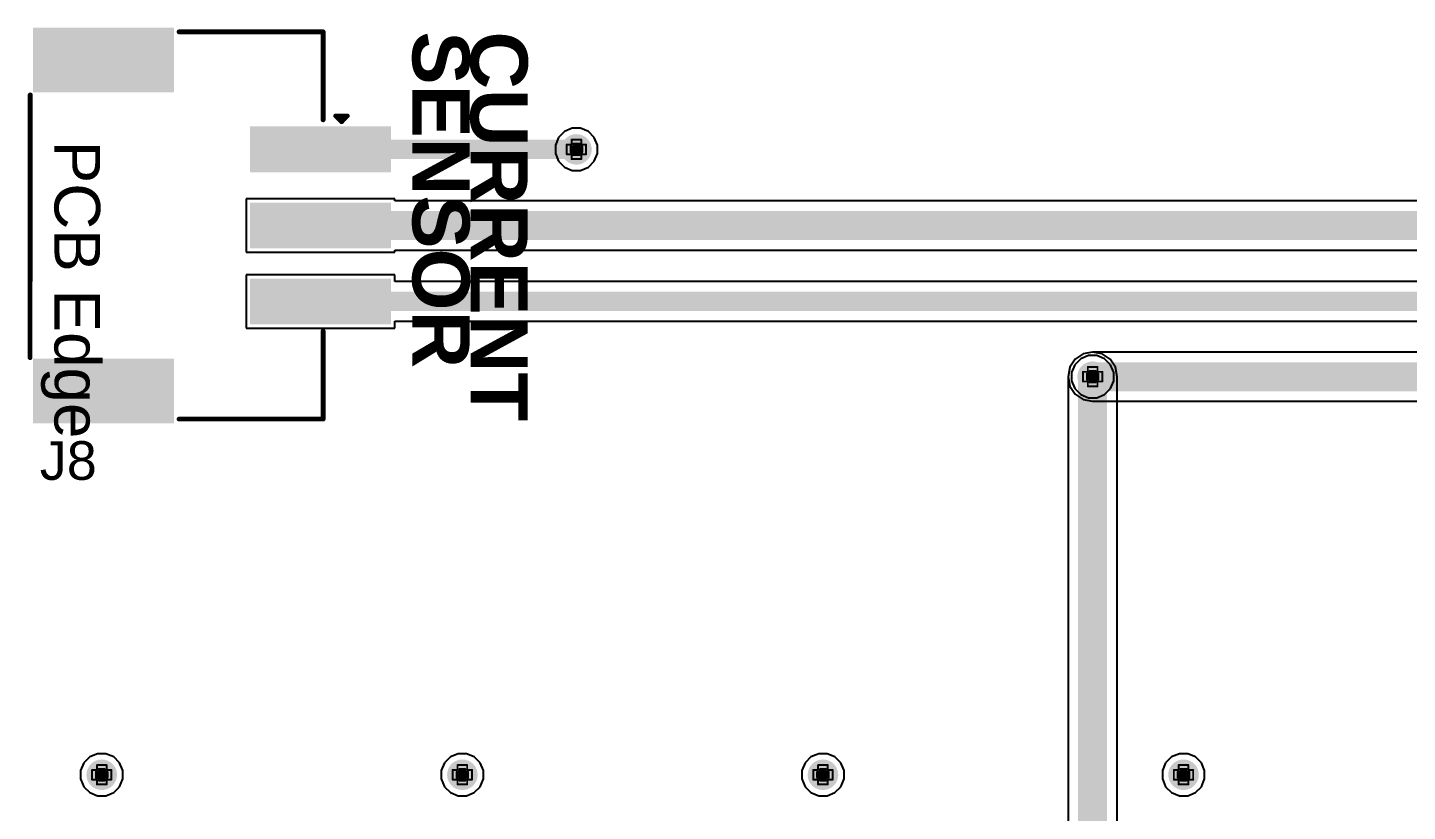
# Model space of a CAD drawing. Header units: inches. Extents: x -7 to 5163, y -3 to 5149.
# Drawn here: x 45.07 to 81.32, y 40.79 to 61.4 of the extents above; entities that cross this region are included whole.
import ezdxf

# ---------------------------------------------------------------- set-up
doc = ezdxf.new("R2010")
doc.units = ezdxf.units.IN
for name, color, linetype in [('Bottom Layer', 5, 'Continuous'), ('Bottom Solder', 6, 'Continuous'), ('Drill Drawing', 1, 'Continuous'), ('GND', 76, 'Continuous'), ('PWR', 16, 'Continuous'), ('Top Layer', 1, 'Continuous'), ('Top Overlay', 2, 'Continuous'), ('Top Paste', 8, 'Continuous'), ('Top Solder', 216, 'Continuous'), ('Via Holes', 16, 'Continuous')]:
    doc.layers.add(name, color=color, linetype=linetype)
doc.styles.add('Arial', font='', dxfattribs={"height": 0.2})
doc.styles.add('Arial_Bold', font='', dxfattribs={"height": 0.2})
doc.styles.get('Arial').set_extended_font_data('Arial')
doc.styles.get('Arial_Bold').set_extended_font_data('Arial', bold=True)

# ---------------------------------------------------------------- blocks, each defined once
blk = doc.blocks.new('WAFER_PH2_0_3PWB_66')
at = {"layer": 'Top Layer'}
for points in [[(-2.5, 4.6), (-1.5, 4.6), (-1.5, 1.1), (-2.5, 1.1)], [(-0.5, 4.6), (0.5, 4.6), (0.5, 1.1), (-0.5, 1.1)], [(1.5, 4.6), (2.5, 4.6), (2.5, 1.1), (1.5, 1.1)], [(-5.1, -1.1), (-3.6, -1.1), (-3.6, -4.6), (-5.1, -4.6)], [(3.6, -1.1), (5.1, -1.1), (5.1, -4.6), (3.6, -4.6)]]:
    blk.add_hatch(color=1, dxfattribs=at).paths.add_polyline_path(points)
at = {"layer": 'Top Paste'}
for points in [[(-2.5, 4.6), (-1.5, 4.6), (-1.5, 1.1), (-2.5, 1.1)], [(-0.5, 4.6), (0.5, 4.6), (0.5, 1.1), (-0.5, 1.1)], [(1.5, 4.6), (2.5, 4.6), (2.5, 1.1), (1.5, 1.1)], [(-5.1, -1.1), (-3.6, -1.1), (-3.6, -4.6), (-5.1, -4.6)], [(3.6, -1.1), (5.1, -1.1), (5.1, -4.6), (3.6, -4.6)]]:
    blk.add_hatch(color=8, dxfattribs=at).paths.add_polyline_path(points)
at = {"layer": 'Top Solder'}
for points in [[(-2.602, 4.702), (-1.398, 4.702), (-1.398, 0.998), (-2.602, 0.998)], [(-0.602, 4.702), (0.602, 4.702), (0.602, 0.998), (-0.602, 0.998)], [(1.398, 4.702), (2.602, 4.702), (2.602, 0.998), (1.398, 0.998)], [(-5.202, -0.998), (-3.498, -0.998), (-3.498, -4.702), (-5.202, -4.702)], [(3.498, -0.998), (5.202, -0.998), (5.202, -4.702), (3.498, -4.702)]]:
    blk.add_hatch(color=216, dxfattribs=at).paths.add_polyline_path(points)
at = {"layer": 'Top Overlay', "const_width": 0.127}
for points in [[(-2.727, 3.404), (-2.88, 3.556)], [(-2.88, 3.251), (-2.88, 3.556)], [(-2.88, 3.251), (-2.727, 3.404)], [(-2.778, 2.921), (-5.089, 2.921)], [(-5.089, -0.864), (-5.089, 2.921)], [(5.089, 2.921), (2.778, 2.921)], [(5.089, -0.864), (5.089, 2.921)], [(3.473, -4.78), (-3.432, -4.775)]]:
    blk.add_lwpolyline(points, dxfattribs=at)
at = {"layer": 'Top Overlay', "const_width": 0.0635}
for points in [[(-2.911, 3.556, 1), (-2.848, 3.556, 1)], [(-2.911, 3.556, 1), (-2.848, 3.556, 1)], [(-2.911, 3.251, 1), (-2.848, 3.251, 1)], [(-2.911, 3.251, 1), (-2.848, 3.251, 1)], [(-2.759, 3.404, 1), (-2.695, 3.404, 1)], [(-2.759, 3.404, 1), (-2.695, 3.404, 1)], [(-5.121, 2.921, 1), (-5.058, 2.921, 1)], [(-5.121, 2.921, 1), (-5.058, 2.921, 1)], [(-2.81, 2.921, 1), (-2.746, 2.921, 1)], [(2.746, 2.921, 1), (2.81, 2.921, 1)], [(5.058, 2.921, 1), (5.121, 2.921, 1)], [(5.058, 2.921, 1), (5.121, 2.921, 1)], [(-5.121, -0.864, 1), (-5.058, -0.864, 1)], [(5.058, -0.864, 1), (5.121, -0.864, 1)], [(-3.464, -4.775, 1), (-3.4, -4.775, 1)], [(3.441, -4.78, 1), (3.505, -4.78, 1)]]:
    blk.add_lwpolyline(points, format="xyb", close=True, dxfattribs=at)
at = {"layer": 'Top Overlay', "style": 'Arial'}
blk.add_text('PCB Edge', height=1.2, dxfattribs=at).set_placement((-2.229, -4.138))

msp = doc.modelspace()

# ---------------------------------------------------------------- hatches: boundary and pattern name
at = {"layer": 'Bottom Layer'}
h = msp.add_hatch(color=5, dxfattribs=at)
edge = h.paths.add_edge_path()
edge.add_arc((59.487, 58.197), 0.3, 0, 360)
h = msp.add_hatch(color=5, dxfattribs=at)
edge = h.paths.add_edge_path()
edge.add_arc((73.05, 52.222), 0.3, 0, 360)
h = msp.add_hatch(color=5, dxfattribs=at)
edge = h.paths.add_edge_path()
edge.add_arc((47.015, 41.758), 0.3, 0, 360)
h = msp.add_hatch(color=5, dxfattribs=at)
edge = h.paths.add_edge_path()
edge.add_arc((56.49, 41.758), 0.3, 0, 360)
h = msp.add_hatch(color=5, dxfattribs=at)
edge = h.paths.add_edge_path()
edge.add_arc((65.964, 41.758), 0.3, 0, 360)
h = msp.add_hatch(color=5, dxfattribs=at)
edge = h.paths.add_edge_path()
edge.add_arc((75.438, 41.758), 0.3, 0, 360)
at = {"layer": 'Bottom Solder'}
h = msp.add_hatch(color=6, dxfattribs=at)
edge = h.paths.add_edge_path()
edge.add_arc((59.487, 58.197), 0.402, 0, 360)
h = msp.add_hatch(color=6, dxfattribs=at)
edge = h.paths.add_edge_path()
edge.add_arc((73.05, 52.222), 0.402, 0, 360)
h = msp.add_hatch(color=6, dxfattribs=at)
edge = h.paths.add_edge_path()
edge.add_arc((47.015, 41.758), 0.402, 0, 360)
h = msp.add_hatch(color=6, dxfattribs=at)
edge = h.paths.add_edge_path()
edge.add_arc((56.49, 41.758), 0.402, 0, 360)
h = msp.add_hatch(color=6, dxfattribs=at)
edge = h.paths.add_edge_path()
edge.add_arc((65.964, 41.758), 0.402, 0, 360)
h = msp.add_hatch(color=6, dxfattribs=at)
edge = h.paths.add_edge_path()
edge.add_arc((75.438, 41.758), 0.402, 0, 360)
at = {"layer": 'GND'}
h = msp.add_hatch(color=76, dxfattribs=at)
edge = h.paths.add_edge_path()
edge.add_arc((59.487, 58.197), 0.3, 0, 360)
h = msp.add_hatch(color=76, dxfattribs=at)
edge = h.paths.add_edge_path()
edge.add_arc((73.05, 52.222), 0.3, 0, 360)
h = msp.add_hatch(color=76, dxfattribs=at)
edge = h.paths.add_edge_path()
edge.add_arc((47.015, 41.758), 0.3, 0, 360)
h = msp.add_hatch(color=76, dxfattribs=at)
edge = h.paths.add_edge_path()
edge.add_arc((56.49, 41.758), 0.3, 0, 360)
h = msp.add_hatch(color=76, dxfattribs=at)
edge = h.paths.add_edge_path()
edge.add_arc((65.964, 41.758), 0.3, 0, 360)
h = msp.add_hatch(color=76, dxfattribs=at)
edge = h.paths.add_edge_path()
edge.add_arc((75.438, 41.758), 0.3, 0, 360)
at = {"layer": 'PWR'}
h = msp.add_hatch(color=16, dxfattribs=at)
edge = h.paths.add_edge_path()
edge.add_arc((59.487, 58.197), 0.3, 0, 360)
h = msp.add_hatch(color=16, dxfattribs=at)
edge = h.paths.add_edge_path()
edge.add_arc((73.05, 52.222), 0.3, 0, 360)
h = msp.add_hatch(color=16, dxfattribs=at)
edge = h.paths.add_edge_path()
edge.add_arc((47.015, 41.758), 0.3, 0, 360)
h = msp.add_hatch(color=16, dxfattribs=at)
edge = h.paths.add_edge_path()
edge.add_arc((56.49, 41.758), 0.3, 0, 360)
h = msp.add_hatch(color=16, dxfattribs=at)
edge = h.paths.add_edge_path()
edge.add_arc((65.964, 41.758), 0.3, 0, 360)
h = msp.add_hatch(color=16, dxfattribs=at)
edge = h.paths.add_edge_path()
edge.add_arc((75.438, 41.758), 0.3, 0, 360)
at = {"layer": 'Top Layer'}
h = msp.add_hatch(color=1, dxfattribs=at)
edge = h.paths.add_edge_path()
edge.add_arc((59.487, 58.197), 0.3, 0, 360)
h = msp.add_hatch(color=1, dxfattribs=at)
edge = h.paths.add_edge_path()
edge.add_arc((73.05, 52.222), 0.3, 0, 360)
h = msp.add_hatch(color=1, dxfattribs=at)
edge = h.paths.add_edge_path()
edge.add_arc((47.015, 41.758), 0.3, 0, 360)
h = msp.add_hatch(color=1, dxfattribs=at)
edge = h.paths.add_edge_path()
edge.add_arc((56.49, 41.758), 0.3, 0, 360)
h = msp.add_hatch(color=1, dxfattribs=at)
edge = h.paths.add_edge_path()
edge.add_arc((65.964, 41.758), 0.3, 0, 360)
h = msp.add_hatch(color=1, dxfattribs=at)
edge = h.paths.add_edge_path()
edge.add_arc((75.438, 41.758), 0.3, 0, 360)
at = {"layer": 'Top Solder'}
h = msp.add_hatch(color=216, dxfattribs=at)
edge = h.paths.add_edge_path()
edge.add_arc((59.487, 58.197), 0.402, 0, 360)
h = msp.add_hatch(color=216, dxfattribs=at)
edge = h.paths.add_edge_path()
edge.add_arc((73.05, 52.222), 0.402, 0, 360)
h = msp.add_hatch(color=216, dxfattribs=at)
edge = h.paths.add_edge_path()
edge.add_arc((47.015, 41.758), 0.402, 0, 360)
h = msp.add_hatch(color=216, dxfattribs=at)
edge = h.paths.add_edge_path()
edge.add_arc((56.49, 41.758), 0.402, 0, 360)
h = msp.add_hatch(color=216, dxfattribs=at)
edge = h.paths.add_edge_path()
edge.add_arc((65.964, 41.758), 0.402, 0, 360)
h = msp.add_hatch(color=216, dxfattribs=at)
edge = h.paths.add_edge_path()
edge.add_arc((75.438, 41.758), 0.402, 0, 360)
at = {"layer": 'Via Holes'}
h = msp.add_hatch(color=7, dxfattribs=at)
edge = h.paths.add_edge_path()
edge.add_arc((59.487, 58.197), 0.15, 0, 360)
h = msp.add_hatch(color=7, dxfattribs=at)
edge = h.paths.add_edge_path()
edge.add_arc((73.05, 52.222), 0.15, 0, 360)
h = msp.add_hatch(color=7, dxfattribs=at)
edge = h.paths.add_edge_path()
edge.add_arc((47.015, 41.758), 0.15, 0, 360)
h = msp.add_hatch(color=7, dxfattribs=at)
edge = h.paths.add_edge_path()
edge.add_arc((56.49, 41.758), 0.15, 0, 360)
h = msp.add_hatch(color=7, dxfattribs=at)
edge = h.paths.add_edge_path()
edge.add_arc((65.964, 41.758), 0.15, 0, 360)
h = msp.add_hatch(color=7, dxfattribs=at)
edge = h.paths.add_edge_path()
edge.add_arc((75.438, 41.758), 0.15, 0, 360)

# ---------------------------------------------------------------- linework, layer by layer
at = {"layer": 'Bottom Layer'}
for p, q in [((72.593, 52.68), (72.452, 52.47)), ((72.803, 52.821), (72.593, 52.68)), ((73.05, 52.87), (72.803, 52.821)), ((73.298, 52.821), (73.05, 52.87)), ((73.508, 52.68), (73.298, 52.821)), ((73.649, 52.47), (73.508, 52.68)), ((72.452, 52.47), (72.403, 52.222)), ((72.403, 52.222), (72.403, 22.315)), ((73.698, 52.222), (73.649, 52.47)), ((73.698, 22.047), (73.698, 52.222))]:
    msp.add_line(p, q, dxfattribs=at)
at = {"layer": 'Bottom Layer', "const_width": 0.762}
msp.add_lwpolyline([(73.05, 22.047), (73.05, 52.222)], dxfattribs=at)
at = {"layer": 'Bottom Layer', "const_width": 0.381}
msp.add_lwpolyline([(72.86, 52.222, 1), (73.241, 52.222, 1)], format="xyb", close=True, dxfattribs=at)
at = {"layer": 'Drill Drawing', "const_width": 0.0508}
for points in [[(59.36, 58.324), (59.36, 58.451)], [(59.36, 58.451), (59.614, 58.451)], [(59.411, 58.274), (59.411, 58.35)], [(59.411, 58.35), (59.563, 58.35)], [(59.563, 58.274), (59.563, 58.35)], [(59.614, 58.324), (59.614, 58.451)], [(59.233, 58.07), (59.233, 58.324)], [(59.233, 58.324), (59.36, 58.324)], [(59.233, 58.07), (59.36, 58.07)], [(59.334, 58.121), (59.334, 58.274)], [(59.334, 58.274), (59.411, 58.274)], [(59.334, 58.121), (59.411, 58.121)], [(59.36, 57.943), (59.36, 58.07)], [(59.411, 58.045), (59.411, 58.121)], [(59.411, 58.045), (59.563, 58.045)], [(59.563, 58.274), (59.639, 58.274)], [(59.563, 58.121), (59.639, 58.121)], [(59.563, 58.045), (59.563, 58.121)], [(59.614, 58.324), (59.741, 58.324)], [(59.614, 58.07), (59.741, 58.07)], [(59.614, 57.943), (59.614, 58.07)], [(59.639, 58.121), (59.639, 58.274)], [(59.741, 58.07), (59.741, 58.324)], [(59.36, 57.943), (59.614, 57.943)], [(72.796, 52.095), (72.796, 52.349)], [(72.796, 52.349), (72.923, 52.349)], [(72.898, 52.146), (72.898, 52.299)], [(72.898, 52.299), (72.974, 52.299)], [(72.923, 52.349), (72.923, 52.476)], [(72.923, 52.476), (73.177, 52.476)], [(72.974, 52.299), (72.974, 52.375)], [(72.974, 52.375), (73.127, 52.375)], [(73.127, 52.299), (73.127, 52.375)], [(73.127, 52.299), (73.203, 52.299)], [(73.177, 52.349), (73.177, 52.476)], [(73.177, 52.349), (73.304, 52.349)], [(73.203, 52.146), (73.203, 52.299)], [(73.304, 52.095), (73.304, 52.349)], [(72.796, 52.095), (72.923, 52.095)], [(72.898, 52.146), (72.974, 52.146)], [(72.923, 51.968), (72.923, 52.095)], [(72.923, 51.968), (73.177, 51.968)], [(72.974, 52.07), (72.974, 52.146)], [(72.974, 52.07), (73.127, 52.07)], [(73.127, 52.146), (73.203, 52.146)], [(73.127, 52.07), (73.127, 52.146)], [(73.177, 52.095), (73.304, 52.095)], [(73.177, 51.968), (73.177, 52.095)], [(46.761, 41.631), (46.761, 41.885)], [(46.761, 41.885), (46.888, 41.885)], [(46.863, 41.681), (46.863, 41.834)], [(46.863, 41.834), (46.939, 41.834)], [(46.863, 41.681), (46.939, 41.681)], [(46.888, 41.885), (46.888, 42.012)], [(46.888, 42.012), (47.142, 42.012)], [(46.939, 41.834), (46.939, 41.91)], [(46.939, 41.91), (47.092, 41.91)], [(46.939, 41.605), (46.939, 41.681)], [(47.092, 41.834), (47.092, 41.91)], [(47.092, 41.834), (47.168, 41.834)], [(47.092, 41.681), (47.168, 41.681)], [(47.092, 41.605), (47.092, 41.681)], [(47.142, 41.885), (47.142, 42.012)], [(47.142, 41.885), (47.269, 41.885)], [(47.168, 41.681), (47.168, 41.834)], [(47.269, 41.631), (47.269, 41.885)], [(56.236, 41.631), (56.236, 41.885)], [(56.236, 41.885), (56.363, 41.885)], [(56.337, 41.681), (56.337, 41.834)], [(56.337, 41.834), (56.413, 41.834)], [(56.337, 41.681), (56.413, 41.681)], [(56.363, 41.885), (56.363, 42.012)], [(56.363, 42.012), (56.617, 42.012)], [(56.413, 41.834), (56.413, 41.91)], [(56.413, 41.91), (56.566, 41.91)], [(56.413, 41.605), (56.413, 41.681)], [(56.566, 41.834), (56.566, 41.91)], [(56.566, 41.834), (56.642, 41.834)], [(56.566, 41.681), (56.642, 41.681)], [(56.566, 41.605), (56.566, 41.681)], [(56.617, 41.885), (56.617, 42.012)], [(56.617, 41.885), (56.744, 41.885)], [(56.642, 41.681), (56.642, 41.834)], [(56.744, 41.631), (56.744, 41.885)], [(65.71, 41.631), (65.71, 41.885)], [(65.71, 41.885), (65.837, 41.885)], [(65.811, 41.681), (65.811, 41.834)], [(65.811, 41.834), (65.888, 41.834)], [(65.811, 41.681), (65.888, 41.681)], [(65.837, 41.885), (65.837, 42.012)], [(65.837, 42.012), (66.091, 42.012)], [(65.888, 41.834), (65.888, 41.91)], [(65.888, 41.91), (66.04, 41.91)], [(65.888, 41.605), (65.888, 41.681)], [(66.04, 41.834), (66.04, 41.91)], [(66.04, 41.834), (66.116, 41.834)], [(66.04, 41.681), (66.116, 41.681)], [(66.04, 41.605), (66.04, 41.681)], [(66.091, 41.885), (66.091, 42.012)], [(66.091, 41.885), (66.218, 41.885)], [(66.116, 41.681), (66.116, 41.834)], [(66.218, 41.631), (66.218, 41.885)], [(75.184, 41.631), (75.184, 41.885)], [(75.184, 41.885), (75.311, 41.885)], [(75.286, 41.681), (75.286, 41.834)], [(75.286, 41.834), (75.362, 41.834)], [(75.286, 41.681), (75.362, 41.681)], [(75.311, 41.885), (75.311, 42.012)], [(75.311, 42.012), (75.565, 42.012)], [(75.362, 41.834), (75.362, 41.91)], [(75.362, 41.91), (75.514, 41.91)], [(75.362, 41.605), (75.362, 41.681)], [(75.514, 41.834), (75.514, 41.91)], [(75.514, 41.834), (75.59, 41.834)], [(75.514, 41.681), (75.59, 41.681)], [(75.514, 41.605), (75.514, 41.681)], [(75.565, 41.885), (75.565, 42.012)], [(75.565, 41.885), (75.692, 41.885)], [(75.59, 41.681), (75.59, 41.834)], [(75.692, 41.631), (75.692, 41.885)], [(46.761, 41.631), (46.888, 41.631)], [(46.888, 41.504), (46.888, 41.631)], [(46.888, 41.504), (47.142, 41.504)], [(46.939, 41.605), (47.092, 41.605)], [(47.142, 41.631), (47.269, 41.631)], [(47.142, 41.504), (47.142, 41.631)], [(56.236, 41.631), (56.363, 41.631)], [(56.363, 41.504), (56.363, 41.631)], [(56.363, 41.504), (56.617, 41.504)], [(56.413, 41.605), (56.566, 41.605)], [(56.617, 41.631), (56.744, 41.631)], [(56.617, 41.504), (56.617, 41.631)], [(65.71, 41.631), (65.837, 41.631)], [(65.837, 41.504), (65.837, 41.631)], [(65.837, 41.504), (66.091, 41.504)], [(65.888, 41.605), (66.04, 41.605)], [(66.091, 41.631), (66.218, 41.631)], [(66.091, 41.504), (66.091, 41.631)], [(75.184, 41.631), (75.311, 41.631)], [(75.311, 41.504), (75.311, 41.631)], [(75.311, 41.504), (75.565, 41.504)], [(75.362, 41.605), (75.514, 41.605)], [(75.565, 41.631), (75.692, 41.631)], [(75.565, 41.504), (75.565, 41.631)]]:
    msp.add_lwpolyline(points, dxfattribs=at)
at = {"layer": 'Drill Drawing', "const_width": 0.0254}
for points in [[(59.347, 58.451, 1), (59.373, 58.451, 1)], [(59.347, 58.451, 1), (59.373, 58.451, 1)], [(59.398, 58.35, 1), (59.423, 58.35, 1)], [(59.398, 58.35, 1), (59.423, 58.35, 1)], [(59.55, 58.35, 1), (59.576, 58.35, 1)], [(59.55, 58.35, 1), (59.576, 58.35, 1)], [(59.601, 58.451, 1), (59.627, 58.451, 1)], [(59.601, 58.451, 1), (59.627, 58.451, 1)], [(59.22, 58.324, 1), (59.245, 58.324, 1)], [(59.22, 58.324, 1), (59.245, 58.324, 1)], [(59.22, 58.07, 1), (59.245, 58.07, 1)], [(59.22, 58.07, 1), (59.245, 58.07, 1)], [(59.322, 58.274, 1), (59.347, 58.274, 1)], [(59.322, 58.274, 1), (59.347, 58.274, 1)], [(59.322, 58.121, 1), (59.347, 58.121, 1)], [(59.322, 58.121, 1), (59.347, 58.121, 1)], [(59.347, 58.324, 1), (59.373, 58.324, 1)], [(59.347, 58.324, 1), (59.373, 58.324, 1)], [(59.347, 58.07, 1), (59.373, 58.07, 1)], [(59.347, 58.07, 1), (59.373, 58.07, 1)], [(59.398, 58.274, 1), (59.423, 58.274, 1)], [(59.398, 58.274, 1), (59.423, 58.274, 1)], [(59.398, 58.121, 1), (59.423, 58.121, 1)], [(59.398, 58.121, 1), (59.423, 58.121, 1)], [(59.398, 58.045, 1), (59.423, 58.045, 1)], [(59.398, 58.045, 1), (59.423, 58.045, 1)], [(59.55, 58.274, 1), (59.576, 58.274, 1)], [(59.55, 58.274, 1), (59.576, 58.274, 1)], [(59.55, 58.121, 1), (59.576, 58.121, 1)], [(59.55, 58.121, 1), (59.576, 58.121, 1)], [(59.55, 58.045, 1), (59.576, 58.045, 1)], [(59.55, 58.045, 1), (59.576, 58.045, 1)], [(59.601, 58.324, 1), (59.627, 58.324, 1)], [(59.601, 58.324, 1), (59.627, 58.324, 1)], [(59.601, 58.07, 1), (59.627, 58.07, 1)], [(59.601, 58.07, 1), (59.627, 58.07, 1)], [(59.627, 58.274, 1), (59.652, 58.274, 1)], [(59.627, 58.274, 1), (59.652, 58.274, 1)], [(59.627, 58.121, 1), (59.652, 58.121, 1)], [(59.627, 58.121, 1), (59.652, 58.121, 1)], [(59.728, 58.324, 1), (59.754, 58.324, 1)], [(59.728, 58.324, 1), (59.754, 58.324, 1)], [(59.728, 58.07, 1), (59.754, 58.07, 1)], [(59.728, 58.07, 1), (59.754, 58.07, 1)], [(59.347, 57.943, 1), (59.373, 57.943, 1)], [(59.347, 57.943, 1), (59.373, 57.943, 1)], [(59.601, 57.943, 1), (59.627, 57.943, 1)], [(59.601, 57.943, 1), (59.627, 57.943, 1)], [(72.784, 52.349, 1), (72.809, 52.349, 1)], [(72.784, 52.349, 1), (72.809, 52.349, 1)], [(72.885, 52.299, 1), (72.911, 52.299, 1)], [(72.885, 52.299, 1), (72.911, 52.299, 1)], [(72.911, 52.476, 1), (72.936, 52.476, 1)], [(72.911, 52.476, 1), (72.936, 52.476, 1)], [(72.911, 52.349, 1), (72.936, 52.349, 1)], [(72.911, 52.349, 1), (72.936, 52.349, 1)], [(72.962, 52.375, 1), (72.987, 52.375, 1)], [(72.962, 52.375, 1), (72.987, 52.375, 1)], [(72.962, 52.299, 1), (72.987, 52.299, 1)], [(72.962, 52.299, 1), (72.987, 52.299, 1)], [(73.114, 52.375, 1), (73.139, 52.375, 1)], [(73.114, 52.375, 1), (73.139, 52.375, 1)], [(73.114, 52.299, 1), (73.139, 52.299, 1)], [(73.114, 52.299, 1), (73.139, 52.299, 1)], [(73.165, 52.476, 1), (73.19, 52.476, 1)], [(73.165, 52.476, 1), (73.19, 52.476, 1)], [(73.165, 52.349, 1), (73.19, 52.349, 1)], [(73.165, 52.349, 1), (73.19, 52.349, 1)], [(73.19, 52.299, 1), (73.215, 52.299, 1)], [(73.19, 52.299, 1), (73.215, 52.299, 1)], [(73.292, 52.349, 1), (73.317, 52.349, 1)], [(73.292, 52.349, 1), (73.317, 52.349, 1)], [(72.784, 52.095, 1), (72.809, 52.095, 1)], [(72.784, 52.095, 1), (72.809, 52.095, 1)], [(72.885, 52.146, 1), (72.911, 52.146, 1)], [(72.885, 52.146, 1), (72.911, 52.146, 1)], [(72.911, 52.095, 1), (72.936, 52.095, 1)], [(72.911, 52.095, 1), (72.936, 52.095, 1)], [(72.911, 51.968, 1), (72.936, 51.968, 1)], [(72.911, 51.968, 1), (72.936, 51.968, 1)], [(72.962, 52.146, 1), (72.987, 52.146, 1)], [(72.962, 52.146, 1), (72.987, 52.146, 1)], [(72.962, 52.07, 1), (72.987, 52.07, 1)], [(72.962, 52.07, 1), (72.987, 52.07, 1)], [(73.114, 52.146, 1), (73.139, 52.146, 1)], [(73.114, 52.146, 1), (73.139, 52.146, 1)], [(73.114, 52.07, 1), (73.139, 52.07, 1)], [(73.114, 52.07, 1), (73.139, 52.07, 1)], [(73.165, 52.095, 1), (73.19, 52.095, 1)], [(73.165, 52.095, 1), (73.19, 52.095, 1)], [(73.165, 51.968, 1), (73.19, 51.968, 1)], [(73.165, 51.968, 1), (73.19, 51.968, 1)], [(73.19, 52.146, 1), (73.215, 52.146, 1)], [(73.19, 52.146, 1), (73.215, 52.146, 1)], [(73.292, 52.095, 1), (73.317, 52.095, 1)], [(73.292, 52.095, 1), (73.317, 52.095, 1)], [(46.749, 41.885, 1), (46.774, 41.885, 1)], [(46.749, 41.885, 1), (46.774, 41.885, 1)], [(46.85, 41.834, 1), (46.876, 41.834, 1)], [(46.85, 41.834, 1), (46.876, 41.834, 1)], [(46.85, 41.681, 1), (46.876, 41.681, 1)], [(46.85, 41.681, 1), (46.876, 41.681, 1)], [(46.876, 42.012, 1), (46.901, 42.012, 1)], [(46.876, 42.012, 1), (46.901, 42.012, 1)], [(46.876, 41.885, 1), (46.901, 41.885, 1)], [(46.876, 41.885, 1), (46.901, 41.885, 1)], [(46.926, 41.91, 1), (46.952, 41.91, 1)], [(46.926, 41.91, 1), (46.952, 41.91, 1)], [(46.926, 41.834, 1), (46.952, 41.834, 1)], [(46.926, 41.834, 1), (46.952, 41.834, 1)], [(46.926, 41.681, 1), (46.952, 41.681, 1)], [(46.926, 41.681, 1), (46.952, 41.681, 1)], [(47.079, 41.91, 1), (47.104, 41.91, 1)], [(47.079, 41.91, 1), (47.104, 41.91, 1)], [(47.079, 41.834, 1), (47.104, 41.834, 1)], [(47.079, 41.834, 1), (47.104, 41.834, 1)], [(47.079, 41.681, 1), (47.104, 41.681, 1)], [(47.079, 41.681, 1), (47.104, 41.681, 1)], [(47.13, 42.012, 1), (47.155, 42.012, 1)], [(47.13, 42.012, 1), (47.155, 42.012, 1)], [(47.13, 41.885, 1), (47.155, 41.885, 1)], [(47.13, 41.885, 1), (47.155, 41.885, 1)], [(47.155, 41.834, 1), (47.18, 41.834, 1)], [(47.155, 41.834, 1), (47.18, 41.834, 1)], [(47.155, 41.681, 1), (47.18, 41.681, 1)], [(47.155, 41.681, 1), (47.18, 41.681, 1)], [(47.257, 41.885, 1), (47.282, 41.885, 1)], [(47.257, 41.885, 1), (47.282, 41.885, 1)], [(56.223, 41.885, 1), (56.248, 41.885, 1)], [(56.223, 41.885, 1), (56.248, 41.885, 1)], [(56.324, 41.834, 1), (56.35, 41.834, 1)], [(56.324, 41.834, 1), (56.35, 41.834, 1)], [(56.324, 41.681, 1), (56.35, 41.681, 1)], [(56.324, 41.681, 1), (56.35, 41.681, 1)], [(56.35, 42.012, 1), (56.375, 42.012, 1)], [(56.35, 42.012, 1), (56.375, 42.012, 1)], [(56.35, 41.885, 1), (56.375, 41.885, 1)], [(56.35, 41.885, 1), (56.375, 41.885, 1)], [(56.401, 41.91, 1), (56.426, 41.91, 1)], [(56.401, 41.91, 1), (56.426, 41.91, 1)], [(56.401, 41.834, 1), (56.426, 41.834, 1)], [(56.401, 41.834, 1), (56.426, 41.834, 1)], [(56.401, 41.681, 1), (56.426, 41.681, 1)], [(56.401, 41.681, 1), (56.426, 41.681, 1)], [(56.553, 41.91, 1), (56.578, 41.91, 1)], [(56.553, 41.91, 1), (56.578, 41.91, 1)], [(56.553, 41.834, 1), (56.578, 41.834, 1)], [(56.553, 41.834, 1), (56.578, 41.834, 1)], [(56.553, 41.681, 1), (56.578, 41.681, 1)], [(56.553, 41.681, 1), (56.578, 41.681, 1)], [(56.604, 42.012, 1), (56.629, 42.012, 1)], [(56.604, 42.012, 1), (56.629, 42.012, 1)], [(56.604, 41.885, 1), (56.629, 41.885, 1)], [(56.604, 41.885, 1), (56.629, 41.885, 1)], [(56.629, 41.834, 1), (56.655, 41.834, 1)], [(56.629, 41.834, 1), (56.655, 41.834, 1)], [(56.629, 41.681, 1), (56.655, 41.681, 1)], [(56.629, 41.681, 1), (56.655, 41.681, 1)], [(56.731, 41.885, 1), (56.756, 41.885, 1)], [(56.731, 41.885, 1), (56.756, 41.885, 1)], [(65.697, 41.885, 1), (65.722, 41.885, 1)], [(65.697, 41.885, 1), (65.722, 41.885, 1)], [(65.799, 41.834, 1), (65.824, 41.834, 1)], [(65.799, 41.834, 1), (65.824, 41.834, 1)], [(65.799, 41.681, 1), (65.824, 41.681, 1)], [(65.799, 41.681, 1), (65.824, 41.681, 1)], [(65.824, 42.012, 1), (65.849, 42.012, 1)], [(65.824, 42.012, 1), (65.849, 42.012, 1)], [(65.824, 41.885, 1), (65.849, 41.885, 1)], [(65.824, 41.885, 1), (65.849, 41.885, 1)], [(65.875, 41.91, 1), (65.9, 41.91, 1)], [(65.875, 41.91, 1), (65.9, 41.91, 1)], [(65.875, 41.834, 1), (65.9, 41.834, 1)], [(65.875, 41.834, 1), (65.9, 41.834, 1)], [(65.875, 41.681, 1), (65.9, 41.681, 1)], [(65.875, 41.681, 1), (65.9, 41.681, 1)], [(66.027, 41.91, 1), (66.053, 41.91, 1)], [(66.027, 41.91, 1), (66.053, 41.91, 1)], [(66.027, 41.834, 1), (66.053, 41.834, 1)], [(66.027, 41.834, 1), (66.053, 41.834, 1)], [(66.027, 41.681, 1), (66.053, 41.681, 1)], [(66.027, 41.681, 1), (66.053, 41.681, 1)], [(66.078, 42.012, 1), (66.103, 42.012, 1)], [(66.078, 42.012, 1), (66.103, 42.012, 1)], [(66.078, 41.885, 1), (66.103, 41.885, 1)], [(66.078, 41.885, 1), (66.103, 41.885, 1)], [(66.103, 41.834, 1), (66.129, 41.834, 1)], [(66.103, 41.834, 1), (66.129, 41.834, 1)], [(66.103, 41.681, 1), (66.129, 41.681, 1)], [(66.103, 41.681, 1), (66.129, 41.681, 1)], [(66.205, 41.885, 1), (66.23, 41.885, 1)], [(66.205, 41.885, 1), (66.23, 41.885, 1)], [(75.171, 41.885, 1), (75.197, 41.885, 1)], [(75.171, 41.885, 1), (75.197, 41.885, 1)], [(75.273, 41.834, 1), (75.298, 41.834, 1)], [(75.273, 41.834, 1), (75.298, 41.834, 1)], [(75.273, 41.681, 1), (75.298, 41.681, 1)], [(75.273, 41.681, 1), (75.298, 41.681, 1)], [(75.298, 42.012, 1), (75.324, 42.012, 1)], [(75.298, 42.012, 1), (75.324, 42.012, 1)], [(75.298, 41.885, 1), (75.324, 41.885, 1)], [(75.298, 41.885, 1), (75.324, 41.885, 1)], [(75.349, 41.91, 1), (75.374, 41.91, 1)], [(75.349, 41.91, 1), (75.374, 41.91, 1)], [(75.349, 41.834, 1), (75.374, 41.834, 1)], [(75.349, 41.834, 1), (75.374, 41.834, 1)], [(75.349, 41.681, 1), (75.374, 41.681, 1)], [(75.349, 41.681, 1), (75.374, 41.681, 1)], [(75.501, 41.91, 1), (75.527, 41.91, 1)], [(75.501, 41.91, 1), (75.527, 41.91, 1)], [(75.501, 41.834, 1), (75.527, 41.834, 1)], [(75.501, 41.834, 1), (75.527, 41.834, 1)], [(75.501, 41.681, 1), (75.527, 41.681, 1)], [(75.501, 41.681, 1), (75.527, 41.681, 1)], [(75.552, 42.012, 1), (75.578, 42.012, 1)], [(75.552, 42.012, 1), (75.578, 42.012, 1)], [(75.552, 41.885, 1), (75.578, 41.885, 1)], [(75.552, 41.885, 1), (75.578, 41.885, 1)], [(75.578, 41.834, 1), (75.603, 41.834, 1)], [(75.578, 41.834, 1), (75.603, 41.834, 1)], [(75.578, 41.681, 1), (75.603, 41.681, 1)], [(75.578, 41.681, 1), (75.603, 41.681, 1)], [(75.679, 41.885, 1), (75.705, 41.885, 1)], [(75.679, 41.885, 1), (75.705, 41.885, 1)], [(46.749, 41.631, 1), (46.774, 41.631, 1)], [(46.749, 41.631, 1), (46.774, 41.631, 1)], [(46.876, 41.631, 1), (46.901, 41.631, 1)], [(46.876, 41.631, 1), (46.901, 41.631, 1)], [(46.876, 41.504, 1), (46.901, 41.504, 1)], [(46.876, 41.504, 1), (46.901, 41.504, 1)], [(46.926, 41.605, 1), (46.952, 41.605, 1)], [(46.926, 41.605, 1), (46.952, 41.605, 1)], [(47.079, 41.605, 1), (47.104, 41.605, 1)], [(47.079, 41.605, 1), (47.104, 41.605, 1)], [(47.13, 41.631, 1), (47.155, 41.631, 1)], [(47.13, 41.631, 1), (47.155, 41.631, 1)], [(47.13, 41.504, 1), (47.155, 41.504, 1)], [(47.13, 41.504, 1), (47.155, 41.504, 1)], [(47.257, 41.631, 1), (47.282, 41.631, 1)], [(47.257, 41.631, 1), (47.282, 41.631, 1)], [(56.223, 41.631, 1), (56.248, 41.631, 1)], [(56.223, 41.631, 1), (56.248, 41.631, 1)], [(56.35, 41.631, 1), (56.375, 41.631, 1)], [(56.35, 41.631, 1), (56.375, 41.631, 1)], [(56.35, 41.504, 1), (56.375, 41.504, 1)], [(56.35, 41.504, 1), (56.375, 41.504, 1)], [(56.401, 41.605, 1), (56.426, 41.605, 1)], [(56.401, 41.605, 1), (56.426, 41.605, 1)], [(56.553, 41.605, 1), (56.578, 41.605, 1)], [(56.553, 41.605, 1), (56.578, 41.605, 1)], [(56.604, 41.631, 1), (56.629, 41.631, 1)], [(56.604, 41.631, 1), (56.629, 41.631, 1)], [(56.604, 41.504, 1), (56.629, 41.504, 1)], [(56.604, 41.504, 1), (56.629, 41.504, 1)], [(56.731, 41.631, 1), (56.756, 41.631, 1)], [(56.731, 41.631, 1), (56.756, 41.631, 1)], [(65.697, 41.631, 1), (65.722, 41.631, 1)], [(65.697, 41.631, 1), (65.722, 41.631, 1)], [(65.824, 41.631, 1), (65.849, 41.631, 1)], [(65.824, 41.631, 1), (65.849, 41.631, 1)], [(65.824, 41.504, 1), (65.849, 41.504, 1)], [(65.824, 41.504, 1), (65.849, 41.504, 1)], [(65.875, 41.605, 1), (65.9, 41.605, 1)], [(65.875, 41.605, 1), (65.9, 41.605, 1)], [(66.027, 41.605, 1), (66.053, 41.605, 1)], [(66.027, 41.605, 1), (66.053, 41.605, 1)], [(66.078, 41.631, 1), (66.103, 41.631, 1)], [(66.078, 41.631, 1), (66.103, 41.631, 1)], [(66.078, 41.504, 1), (66.103, 41.504, 1)], [(66.078, 41.504, 1), (66.103, 41.504, 1)], [(66.205, 41.631, 1), (66.23, 41.631, 1)], [(66.205, 41.631, 1), (66.23, 41.631, 1)], [(75.171, 41.631, 1), (75.197, 41.631, 1)], [(75.171, 41.631, 1), (75.197, 41.631, 1)], [(75.298, 41.631, 1), (75.324, 41.631, 1)], [(75.298, 41.631, 1), (75.324, 41.631, 1)], [(75.298, 41.504, 1), (75.324, 41.504, 1)], [(75.298, 41.504, 1), (75.324, 41.504, 1)], [(75.349, 41.605, 1), (75.374, 41.605, 1)], [(75.349, 41.605, 1), (75.374, 41.605, 1)], [(75.501, 41.605, 1), (75.527, 41.605, 1)], [(75.501, 41.605, 1), (75.527, 41.605, 1)], [(75.552, 41.631, 1), (75.578, 41.631, 1)], [(75.552, 41.631, 1), (75.578, 41.631, 1)], [(75.552, 41.504, 1), (75.578, 41.504, 1)], [(75.552, 41.504, 1), (75.578, 41.504, 1)], [(75.679, 41.631, 1), (75.705, 41.631, 1)], [(75.679, 41.631, 1), (75.705, 41.631, 1)]]:
    msp.add_lwpolyline(points, format="xyb", close=True, dxfattribs=at)
at = {"layer": 'GND'}
for p, q in [((72.737, 52.692), (72.581, 52.536)), ((72.94, 52.776), (72.737, 52.692)), ((73.161, 52.776), (72.94, 52.776)), ((73.364, 52.692), (73.161, 52.776)), ((73.52, 52.536), (73.364, 52.692)), ((72.581, 52.536), (72.496, 52.333)), ((72.496, 52.333), (72.496, 52.112)), ((73.604, 52.333), (73.52, 52.536)), ((73.604, 52.112), (73.604, 52.333)), ((72.496, 52.112), (72.581, 51.909)), ((72.581, 51.909), (72.737, 51.753)), ((73.364, 51.753), (73.52, 51.909)), ((73.52, 51.909), (73.604, 52.112)), ((72.737, 51.753), (72.94, 51.668)), ((72.94, 51.668), (73.161, 51.668)), ((73.161, 51.668), (73.364, 51.753))]:
    msp.add_line(p, q, dxfattribs=at)
at = {"layer": 'PWR'}
for p, q in [((59.377, 58.751), (59.173, 58.667)), ((59.597, 58.751), (59.377, 58.751)), ((59.801, 58.667), (59.597, 58.751)), ((59.017, 58.511), (58.933, 58.308)), ((59.173, 58.667), (59.017, 58.511)), ((59.956, 58.511), (59.801, 58.667)), ((60.041, 58.308), (59.956, 58.511)), ((58.933, 58.308), (58.933, 58.087)), ((58.933, 58.087), (59.017, 57.884)), ((59.956, 57.884), (60.041, 58.087)), ((60.041, 58.087), (60.041, 58.308)), ((59.017, 57.884), (59.173, 57.728)), ((59.173, 57.728), (59.377, 57.643)), ((59.377, 57.643), (59.597, 57.643)), ((59.597, 57.643), (59.801, 57.728)), ((59.801, 57.728), (59.956, 57.884)), ((72.737, 52.692), (72.581, 52.536)), ((72.94, 52.776), (72.737, 52.692)), ((73.161, 52.776), (72.94, 52.776)), ((73.364, 52.692), (73.161, 52.776)), ((73.52, 52.536), (73.364, 52.692)), ((72.581, 52.536), (72.496, 52.333)), ((72.496, 52.333), (72.496, 52.112)), ((73.604, 52.333), (73.52, 52.536)), ((73.604, 52.112), (73.604, 52.333)), ((72.496, 52.112), (72.581, 51.909)), ((72.581, 51.909), (72.737, 51.753)), ((73.364, 51.753), (73.52, 51.909)), ((73.52, 51.909), (73.604, 52.112)), ((72.737, 51.753), (72.94, 51.668)), ((72.94, 51.668), (73.161, 51.668)), ((73.161, 51.668), (73.364, 51.753)), ((46.546, 42.071), (46.461, 41.868)), ((46.702, 42.227), (46.546, 42.071)), ((46.905, 42.312), (46.702, 42.227)), ((47.126, 42.312), (46.905, 42.312)), ((47.329, 42.227), (47.126, 42.312)), ((47.485, 42.071), (47.329, 42.227)), ((47.569, 41.868), (47.485, 42.071)), ((56.02, 42.071), (55.936, 41.868)), ((56.176, 42.227), (56.02, 42.071)), ((56.379, 42.312), (56.176, 42.227)), ((56.6, 42.312), (56.379, 42.312)), ((56.803, 42.227), (56.6, 42.312)), ((56.959, 42.071), (56.803, 42.227)), ((57.044, 41.868), (56.959, 42.071)), ((65.494, 42.071), (65.41, 41.868)), ((65.65, 42.227), (65.494, 42.071)), ((65.854, 42.312), (65.65, 42.227)), ((66.074, 42.312), (65.854, 42.312)), ((66.278, 42.227), (66.074, 42.312)), ((66.433, 42.071), (66.278, 42.227)), ((66.518, 41.868), (66.433, 42.071)), ((74.968, 42.071), (74.884, 41.868)), ((75.124, 42.227), (74.968, 42.071)), ((75.328, 42.312), (75.124, 42.227)), ((75.548, 42.312), (75.328, 42.312)), ((75.752, 42.227), (75.548, 42.312)), ((75.908, 42.071), (75.752, 42.227)), ((75.992, 41.868), (75.908, 42.071)), ((46.461, 41.868), (46.461, 41.647)), ((47.569, 41.647), (47.569, 41.868)), ((55.936, 41.868), (55.936, 41.647)), ((57.044, 41.647), (57.044, 41.868)), ((65.41, 41.868), (65.41, 41.647)), ((66.518, 41.647), (66.518, 41.868)), ((74.884, 41.868), (74.884, 41.647)), ((75.992, 41.647), (75.992, 41.868)), ((46.461, 41.647), (46.546, 41.444)), ((46.546, 41.444), (46.702, 41.288)), ((47.329, 41.288), (47.485, 41.444)), ((47.485, 41.444), (47.569, 41.647)), ((55.936, 41.647), (56.02, 41.444)), ((56.02, 41.444), (56.176, 41.288)), ((56.803, 41.288), (56.959, 41.444)), ((56.959, 41.444), (57.044, 41.647)), ((65.41, 41.647), (65.494, 41.444)), ((65.494, 41.444), (65.65, 41.288)), ((66.278, 41.288), (66.433, 41.444)), ((66.433, 41.444), (66.518, 41.647)), ((74.884, 41.647), (74.968, 41.444)), ((74.968, 41.444), (75.124, 41.288)), ((75.752, 41.288), (75.908, 41.444)), ((75.908, 41.444), (75.992, 41.647)), ((46.702, 41.288), (46.905, 41.204)), ((46.905, 41.204), (47.126, 41.204)), ((47.126, 41.204), (47.329, 41.288)), ((56.176, 41.288), (56.379, 41.204)), ((56.379, 41.204), (56.6, 41.204)), ((56.6, 41.204), (56.803, 41.288)), ((65.65, 41.288), (65.854, 41.204)), ((65.854, 41.204), (66.074, 41.204)), ((66.074, 41.204), (66.278, 41.288)), ((75.124, 41.288), (75.328, 41.204)), ((75.328, 41.204), (75.548, 41.204)), ((75.548, 41.204), (75.752, 41.288))]:
    msp.add_line(p, q, dxfattribs=at)
at = {"layer": 'Top Layer'}
for p, q in [((54.714, 56.901), (50.808, 56.901)), ((50.808, 56.901), (50.808, 55.494)), ((54.714, 56.845), (54.714, 56.901)), ((123.952, 56.845), (54.714, 56.845)), ((50.808, 55.494), (54.714, 55.494)), ((54.714, 55.494), (54.714, 55.55)), ((54.714, 55.55), (123.952, 55.55)), ((54.714, 54.901), (50.808, 54.901)), ((50.808, 54.901), (50.808, 53.494)), ((54.714, 54.722), (54.714, 54.901)), ((114.255, 54.722), (54.714, 54.722)), ((54.714, 53.494), (54.714, 53.686)), ((54.714, 53.686), (114.255, 53.686)), ((50.808, 53.494), (54.714, 53.494)), ((72.593, 52.68), (72.452, 52.47)), ((72.803, 52.821), (72.593, 52.68)), ((73.05, 52.87), (72.803, 52.821)), ((123.266, 52.87), (73.05, 52.87)), ((72.452, 52.47), (72.403, 52.222)), ((72.403, 52.222), (72.452, 51.975)), ((72.452, 51.975), (72.593, 51.765)), ((72.593, 51.765), (72.803, 51.624)), ((72.803, 51.624), (73.05, 51.575)), ((73.05, 51.575), (122.998, 51.575))]:
    msp.add_line(p, q, dxfattribs=at)
for points, const_width in [([(52.768, 58.197), (59.487, 58.197)], 0.508), ([(52.761, 56.197), (123.952, 56.197)], 0.762), ([(52.767, 54.204), (114.452, 54.204)], 0.508), ([(73.05, 52.222), (123.266, 52.222)], 0.762)]:
    msp.add_lwpolyline(points, dxfattribs=dict(at, const_width=const_width))
for points, const_width in [([(52.641, 58.197, 1), (52.895, 58.197, 1)], 0.254), ([(59.36, 58.197, 1), (59.614, 58.197, 1)], 0.254), ([(52.57, 56.197, 1), (52.951, 56.197, 1)], 0.381), ([(52.64, 54.204, 1), (52.894, 54.204, 1)], 0.254), ([(72.86, 52.222, 1), (73.241, 52.222, 1)], 0.381)]:
    msp.add_lwpolyline(points, format="xyb", close=True, dxfattribs=dict(at, const_width=const_width))

# ---------------------------------------------------------------- block references
at = {"rotation": 270}
msp.add_blockref('WAFER_PH2_0_3PWB_66', (49.911, 56.197), dxfattribs=at)

# ---------------------------------------------------------------- texts
at = {"layer": 'Top Overlay', "style": 'Arial_Bold'}
for s, p in [('SENSOR', (55.18, 61.297)), ('CURRENT', (56.705, 61.297))]:
    msp.add_text(s, height=1.5, rotation=270, dxfattribs=at).set_placement(p)
at = {"layer": 'Top Overlay', "style": 'Arial'}
msp.add_text('J8', height=1.016, dxfattribs=at).set_placement((45.387, 49.511))

doc.saveas('drawing.dxf')
